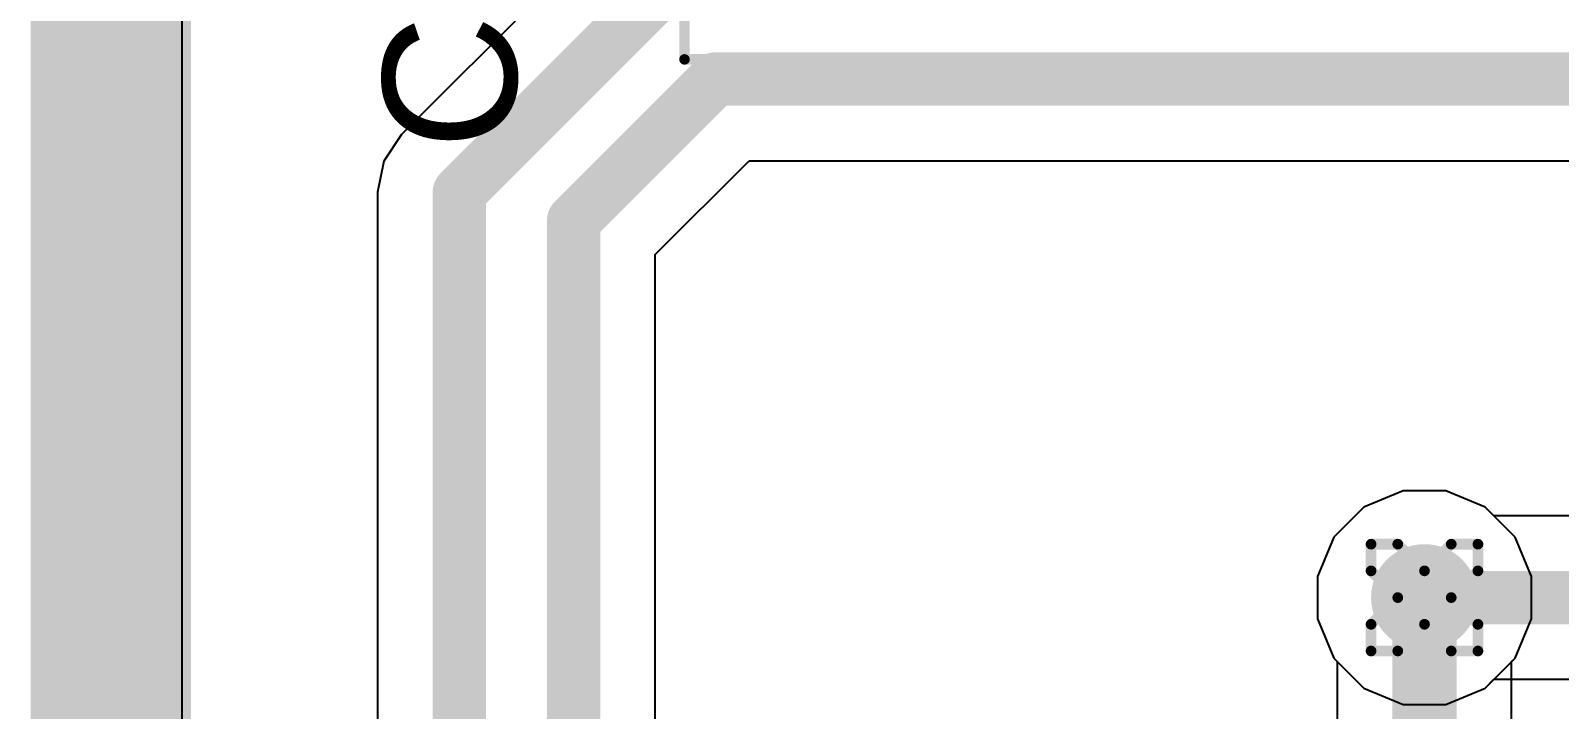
# Model space of a CAD drawing. Header units: inches. Extents: x -13 to 356, y -4 to 120.
# Drawn here: x -3.79 to 3.48, y 24.92 to 28.14 of the extents above; entities that cross this region are included whole.
import ezdxf

# ---------------------------------------------------------------- set-up
doc = ezdxf.new("R2010")
doc.units = ezdxf.units.IN
for name, color, linetype in [('Board_outline', 56, 'Continuous'), ('Bottom Layer', 5, 'Continuous'), ('Bottom Overlay', 54, 'Continuous'), ('Drill Drawing', 1, 'Continuous'), ('GND', 16, 'Continuous'), ('Keep-Out Layer', 6, 'Continuous'), ('Mechanical 15', 56, 'Continuous'), ('POWER', 76, 'Continuous'), ('Top Layer', 1, 'Continuous'), ('Top Overlay', 2, 'Continuous'), ('Via Holes', 16, 'Continuous')]:
    doc.layers.add(name, color=color, linetype=linetype)
doc.styles.add('Arial', font='', dxfattribs={"height": 0.2})
doc.styles.get('Arial').set_extended_font_data('Arial')

# ---------------------------------------------------------------- blocks, each defined once
blk = doc.blocks.new('IND_CLF7045T_3R3N_D_22')
at = {"layer": 'Mechanical 15'}
for points in [[(-4.2, -3.7, 0.05, 0.05, 0), (-4.2, 3.7, 0.05, 0.05, 0)], [(-4.2, -3.7, 0.05, 0.05, 0), (4.2, -3.7, 0.05, 0.05, 0)]]:
    blk.add_lwpolyline(points, format="xyseb", dxfattribs=at)
blk.add_lwpolyline([(-4.2125, -3.7, 0.025, 0.025, 1), (-4.1875, -3.7, 0.025, 0.025, 1)], format="xyseb", close=True, dxfattribs=at)
blk.add_lwpolyline([(-4.2125, -3.7, 0.025, 0.025, 1), (-4.1875, -3.7, 0.025, 0.025, 1)], format="xyseb", close=True, dxfattribs=at)

msp = doc.modelspace()

# ---------------------------------------------------------------- hatches: boundary and pattern name
at = {"layer": 'Bottom Layer'}
h = msp.add_hatch(color=5, dxfattribs=at)
edge = h.paths.add_edge_path()
edge.add_arc((2.8356, 25.4476), 0.254, 0, 360)
at = {"layer": 'GND'}
h = msp.add_hatch(color=16, dxfattribs=at)
edge = h.paths.add_edge_path()
edge.add_arc((2.8356, 25.4476), 0.254, 0, 360)
at = {"layer": 'POWER'}
h = msp.add_hatch(color=76, dxfattribs=at)
edge = h.paths.add_edge_path()
edge.add_arc((2.8356, 25.4476), 0.254, 0, 360)
at = {"layer": 'Top Layer'}
h = msp.add_hatch(color=1, dxfattribs=at)
edge = h.paths.add_edge_path()
edge.add_arc((2.8356, 25.4476), 0.254, 0, 360)
at = {"layer": 'Via Holes'}
h = msp.add_hatch(color=7, dxfattribs=at)
edge = h.paths.add_edge_path()
edge.add_arc((2.8356, 25.4476), 0.127, 0, 360)

# ---------------------------------------------------------------- linework, layer by layer
at = {"layer": 'Board_outline'}
for points in [[(-3.4089, -2.0833, 0.762, 0.762, 0), (-3.4089, 42.6767, 0.762, 0.762, 0)], [(-3.4089, -2.0833, 0.762, 0.762, 0), (-3.4089, 42.6767, 0.762, 0.762, 0)], [(-3.4089, -2.0833, 0.762, 0.762, 0), (-3.4089, 42.6767, 0.762, 0.762, 0)], [(-3.4089, -2.1087, 0.762, 0.762, 0), (-3.4089, 42.6513, 0.762, 0.762, 0)]]:
    msp.add_lwpolyline(points, format="xyseb", dxfattribs=at)
at = {"layer": 'Bottom Layer'}
for p, q in [((-3.0702, -2.0604), (-3.0702, 42.6767)), ((-1.0304, 28.6457), (-2.0265, 27.6496)), ((-2.0265, 27.6496), (-2.1107, 27.5235)), ((-2.1107, 27.5235), (-2.1403, 27.3749)), ((-0.8204, 27.0792), (-0.3743, 27.5253)), ((-0.3743, 27.5253), (7.6565, 27.5253)), ((-2.1403, 27.3749), (-2.1403, 23.3376)), ((-0.8204, 22.697), (-0.8204, 27.0792)), ((2.7345, 25.9556), (2.5478, 25.8783)), ((2.9366, 25.9556), (2.7345, 25.9556)), ((3.1233, 25.8783), (2.9366, 25.9556)), ((2.5478, 25.8783), (2.4049, 25.7354)), ((3.1655, 25.8361), (3.1233, 25.8783)), ((11.5752, 25.8361), (3.1655, 25.8361)), ((2.4049, 25.7354), (2.3276, 25.5486)), ((2.3276, 25.5486), (2.3276, 25.3466)), ((2.3276, 25.3466), (2.4049, 25.1598)), ((2.4049, 25.1598), (2.5478, 25.0169)), ((2.5478, 25.0169), (2.7345, 24.9396)), ((2.9366, 24.9396), (3.1233, 25.0169)), ((3.1233, 25.0169), (3.1655, 25.0591)), ((3.1655, 25.0591), (11.4143, 25.0591)), ((2.7345, 24.9396), (2.9366, 24.9396))]:
    msp.add_line(p, q, dxfattribs=at)
for points in [[(-1.7518, 27.3749, 0.254, 0.254, 0), (-0.7557, 28.371, 0.254, 0.254, 0)], [(-1.2089, 27.2401, 0.254, 0.254, 0), (-0.5352, 27.9138, 0.254, 0.254, 0)], [(-0.5352, 27.9138, 0.254, 0.254, 0), (9.237, 27.9138, 0.254, 0.254, 0)], [(-1.7518, 23.0076, 0.254, 0.254, 0), (-1.7518, 27.3749, 0.254, 0.254, 0)], [(-1.2089, 22.367, 0.254, 0.254, 0), (-1.2089, 27.2401, 0.254, 0.254, 0)], [(2.8356, 25.4476, 0.254, 0.254, 0), (11.5752, 25.4476, 0.254, 0.254, 0)]]:
    msp.add_lwpolyline(points, format="xyseb", dxfattribs=at)
for points in [[(-0.5987, 27.9138, 0.127, 0.127, 1), (-0.4717, 27.9138, 0.127, 0.127, 1)], [(-0.5987, 27.9138, 0.127, 0.127, 1), (-0.4717, 27.9138, 0.127, 0.127, 1)], [(-1.8153, 27.3749, 0.127, 0.127, 1), (-1.6883, 27.3749, 0.127, 0.127, 1)], [(-1.8153, 27.3749, 0.127, 0.127, 1), (-1.6883, 27.3749, 0.127, 0.127, 1)], [(-1.2724, 27.2401, 0.127, 0.127, 1), (-1.1454, 27.2401, 0.127, 0.127, 1)], [(-1.2724, 27.2401, 0.127, 0.127, 1), (-1.1454, 27.2401, 0.127, 0.127, 1)], [(2.7721, 25.4476, 0.127, 0.127, 1), (2.8991, 25.4476, 0.127, 0.127, 1)]]:
    msp.add_lwpolyline(points, format="xyseb", close=True, dxfattribs=at)
at = {"layer": 'Bottom Overlay'}
msp.add_lwpolyline([(-3.4089, -2.0833, 0.762, 0.762, 0), (-3.4089, 42.6767, 0.762, 0.762, 0)], format="xyseb", dxfattribs=at)
at = {"layer": 'Drill Drawing'}
for points in [[(2.5816, 25.5746, 0.0508, 0.0508, 0), (2.5816, 25.7016, 0.0508, 0.0508, 0)], [(2.5816, 25.7016, 0.0508, 0.0508, 0), (2.7086, 25.7016, 0.0508, 0.0508, 0)], [(2.7086, 25.7016, 0.0508, 0.0508, 0), (2.8356, 25.5746, 0.0508, 0.0508, 0)], [(2.8356, 25.5746, 0.0508, 0.0508, 0), (2.9626, 25.7016, 0.0508, 0.0508, 0)], [(2.9626, 25.7016, 0.0508, 0.0508, 0), (3.0896, 25.7016, 0.0508, 0.0508, 0)], [(3.0896, 25.5746, 0.0508, 0.0508, 0), (3.0896, 25.7016, 0.0508, 0.0508, 0)], [(2.5816, 25.5746, 0.0508, 0.0508, 0), (2.7086, 25.4476, 0.0508, 0.0508, 0)], [(2.9626, 25.4476, 0.0508, 0.0508, 0), (3.0896, 25.5746, 0.0508, 0.0508, 0)], [(2.5816, 25.3206, 0.0508, 0.0508, 0), (2.7086, 25.4476, 0.0508, 0.0508, 0)], [(2.9626, 25.4476, 0.0508, 0.0508, 0), (3.0896, 25.3206, 0.0508, 0.0508, 0)], [(2.5816, 25.1936, 0.0508, 0.0508, 0), (2.5816, 25.3206, 0.0508, 0.0508, 0)], [(2.7086, 25.1936, 0.0508, 0.0508, 0), (2.8356, 25.3206, 0.0508, 0.0508, 0)], [(2.8356, 25.3206, 0.0508, 0.0508, 0), (2.9626, 25.1936, 0.0508, 0.0508, 0)], [(3.0896, 25.1936, 0.0508, 0.0508, 0), (3.0896, 25.3206, 0.0508, 0.0508, 0)], [(2.5816, 25.1936, 0.0508, 0.0508, 0), (2.7086, 25.1936, 0.0508, 0.0508, 0)], [(2.9626, 25.1936, 0.0508, 0.0508, 0), (3.0896, 25.1936, 0.0508, 0.0508, 0)]]:
    msp.add_lwpolyline(points, format="xyseb", dxfattribs=at)
for points in [[(2.5689, 25.7016, 0.0254, 0.0254, 1), (2.5943, 25.7016, 0.0254, 0.0254, 1)], [(2.5689, 25.7016, 0.0254, 0.0254, 1), (2.5943, 25.7016, 0.0254, 0.0254, 1)], [(2.6959, 25.7016, 0.0254, 0.0254, 1), (2.7213, 25.7016, 0.0254, 0.0254, 1)], [(2.6959, 25.7016, 0.0254, 0.0254, 1), (2.7213, 25.7016, 0.0254, 0.0254, 1)], [(2.9499, 25.7016, 0.0254, 0.0254, 1), (2.9753, 25.7016, 0.0254, 0.0254, 1)], [(2.9499, 25.7016, 0.0254, 0.0254, 1), (2.9753, 25.7016, 0.0254, 0.0254, 1)], [(3.0769, 25.7016, 0.0254, 0.0254, 1), (3.1023, 25.7016, 0.0254, 0.0254, 1)], [(3.0769, 25.7016, 0.0254, 0.0254, 1), (3.1023, 25.7016, 0.0254, 0.0254, 1)], [(2.5689, 25.5746, 0.0254, 0.0254, 1), (2.5943, 25.5746, 0.0254, 0.0254, 1)], [(2.5689, 25.5746, 0.0254, 0.0254, 1), (2.5943, 25.5746, 0.0254, 0.0254, 1)], [(2.8229, 25.5746, 0.0254, 0.0254, 1), (2.8483, 25.5746, 0.0254, 0.0254, 1)], [(2.8229, 25.5746, 0.0254, 0.0254, 1), (2.8483, 25.5746, 0.0254, 0.0254, 1)], [(3.0769, 25.5746, 0.0254, 0.0254, 1), (3.1023, 25.5746, 0.0254, 0.0254, 1)], [(3.0769, 25.5746, 0.0254, 0.0254, 1), (3.1023, 25.5746, 0.0254, 0.0254, 1)], [(2.6959, 25.4476, 0.0254, 0.0254, 1), (2.7213, 25.4476, 0.0254, 0.0254, 1)], [(2.6959, 25.4476, 0.0254, 0.0254, 1), (2.7213, 25.4476, 0.0254, 0.0254, 1)], [(2.9499, 25.4476, 0.0254, 0.0254, 1), (2.9753, 25.4476, 0.0254, 0.0254, 1)], [(2.9499, 25.4476, 0.0254, 0.0254, 1), (2.9753, 25.4476, 0.0254, 0.0254, 1)], [(2.5689, 25.3206, 0.0254, 0.0254, 1), (2.5943, 25.3206, 0.0254, 0.0254, 1)], [(2.5689, 25.3206, 0.0254, 0.0254, 1), (2.5943, 25.3206, 0.0254, 0.0254, 1)], [(2.8229, 25.3206, 0.0254, 0.0254, 1), (2.8483, 25.3206, 0.0254, 0.0254, 1)], [(2.8229, 25.3206, 0.0254, 0.0254, 1), (2.8483, 25.3206, 0.0254, 0.0254, 1)], [(3.0769, 25.3206, 0.0254, 0.0254, 1), (3.1023, 25.3206, 0.0254, 0.0254, 1)], [(3.0769, 25.3206, 0.0254, 0.0254, 1), (3.1023, 25.3206, 0.0254, 0.0254, 1)], [(2.5689, 25.1936, 0.0254, 0.0254, 1), (2.5943, 25.1936, 0.0254, 0.0254, 1)], [(2.5689, 25.1936, 0.0254, 0.0254, 1), (2.5943, 25.1936, 0.0254, 0.0254, 1)], [(2.6959, 25.1936, 0.0254, 0.0254, 1), (2.7213, 25.1936, 0.0254, 0.0254, 1)], [(2.6959, 25.1936, 0.0254, 0.0254, 1), (2.7213, 25.1936, 0.0254, 0.0254, 1)], [(2.9499, 25.1936, 0.0254, 0.0254, 1), (2.9753, 25.1936, 0.0254, 0.0254, 1)], [(2.9499, 25.1936, 0.0254, 0.0254, 1), (2.9753, 25.1936, 0.0254, 0.0254, 1)], [(3.0769, 25.1936, 0.0254, 0.0254, 1), (3.1023, 25.1936, 0.0254, 0.0254, 1)], [(3.0769, 25.1936, 0.0254, 0.0254, 1), (3.1023, 25.1936, 0.0254, 0.0254, 1)]]:
    msp.add_lwpolyline(points, format="xyseb", close=True, dxfattribs=at)
at = {"layer": 'GND'}
for p, q in [((-3.0702, -2.0604), (-3.0702, 42.6767)), ((2.7345, 25.9556), (2.5478, 25.8783)), ((2.9366, 25.9556), (2.7345, 25.9556)), ((3.1233, 25.8783), (2.9366, 25.9556)), ((2.5478, 25.8783), (2.4049, 25.7354)), ((3.2662, 25.7354), (3.1233, 25.8783)), ((2.4049, 25.7354), (2.3276, 25.5486)), ((3.3436, 25.5486), (3.2662, 25.7354)), ((2.3276, 25.5486), (2.3276, 25.3466)), ((3.3436, 25.3466), (3.3436, 25.5486)), ((2.3276, 25.3466), (2.4049, 25.1598)), ((3.2662, 25.1598), (3.3436, 25.3466)), ((2.4049, 25.1598), (2.5478, 25.0169)), ((3.1233, 25.0169), (3.2662, 25.1598)), ((2.5478, 25.0169), (2.7345, 24.9396)), ((2.9366, 24.9396), (3.1233, 25.0169)), ((2.7345, 24.9396), (2.9366, 24.9396))]:
    msp.add_line(p, q, dxfattribs=at)
at = {"layer": 'Keep-Out Layer'}
msp.add_lwpolyline([(-3.4089, -2.0833, 0.1565, 0.1565, 0), (-3.4089, 42.6767, 0.1565, 0.1565, 0)], format="xyseb", dxfattribs=at)
msp.add_lwpolyline([(-3.4089, -2.0833, 0.1565, 0.1565, 0), (-3.4089, 42.6767, 0.1565, 0.1565, 0)], format="xyseb", dxfattribs=at)
at = {"layer": 'POWER'}
for p, q in [((-3.0702, 7.8863), (-3.0702, 42.6767)), ((2.7345, 25.9556), (2.5478, 25.8783)), ((2.9366, 25.9556), (2.7345, 25.9556)), ((3.1233, 25.8783), (2.9366, 25.9556)), ((2.5478, 25.8783), (2.4049, 25.7354)), ((3.2662, 25.7354), (3.1233, 25.8783)), ((2.4049, 25.7354), (2.3276, 25.5486)), ((3.3436, 25.5486), (3.2662, 25.7354)), ((2.3276, 25.5486), (2.3276, 25.3466)), ((3.3436, 25.3466), (3.3436, 25.5486)), ((2.3276, 25.3466), (2.4049, 25.1598)), ((3.2662, 25.1598), (3.3436, 25.3466)), ((2.4049, 25.1598), (2.5478, 25.0169)), ((3.1233, 25.0169), (3.2662, 25.1598)), ((2.5478, 25.0169), (2.7345, 24.9396)), ((2.9366, 24.9396), (3.1233, 25.0169)), ((2.7345, 24.9396), (2.9366, 24.9396))]:
    msp.add_line(p, q, dxfattribs=at)
at = {"layer": 'Top Layer'}
for p, q in [((-3.0702, -2.0604), (-3.0702, 42.6767)), ((2.7345, 25.9556), (2.5478, 25.8783)), ((2.9366, 25.9556), (2.7345, 25.9556)), ((3.1233, 25.8783), (2.9366, 25.9556)), ((2.5478, 25.8783), (2.4049, 25.7354)), ((3.2662, 25.7354), (3.1233, 25.8783)), ((2.4049, 25.7354), (2.3276, 25.5486)), ((3.3436, 25.5486), (3.2662, 25.7354)), ((2.3276, 25.5486), (2.3276, 25.3466)), ((3.3436, 25.3466), (3.3436, 25.5486)), ((2.3276, 25.3466), (2.4049, 25.1598)), ((3.2662, 25.1598), (3.3436, 25.3466)), ((2.4049, 25.1598), (2.4212, 25.1435)), ((2.4212, 25.1435), (2.4212, 17.6356)), ((3.2499, 25.1435), (3.2662, 25.1598)), ((3.2499, 17.464), (3.2499, 25.1435))]:
    msp.add_line(p, q, dxfattribs=at)
msp.add_lwpolyline([(2.8356, 17.464, 0.3048, 0.3048, 0), (2.8356, 25.4476, 0.3048, 0.3048, 0)], format="xyseb", dxfattribs=at)
msp.add_lwpolyline([(2.7594, 25.4476, 0.1524, 0.1524, 1), (2.9118, 25.4476, 0.1524, 0.1524, 1)], format="xyseb", close=True, dxfattribs=at)
at = {"layer": 'Top Overlay'}
msp.add_lwpolyline([(-3.4089, -2.1087, 0.762, 0.762, 0), (-3.4089, 42.6513, 0.762, 0.762, 0)], format="xyseb", dxfattribs=at)

# ---------------------------------------------------------------- block references
msp.add_blockref('IND_CLF7045T_3R3N_D_22', (3.5184, 31.707))

# ---------------------------------------------------------------- texts
at = {"layer": 'Top Overlay', "style": 'Arial'}
msp.add_text('C17', height=0.635, rotation=90, dxfattribs=at).set_placement((-1.48, 27.5776))

doc.saveas('drawing.dxf')
